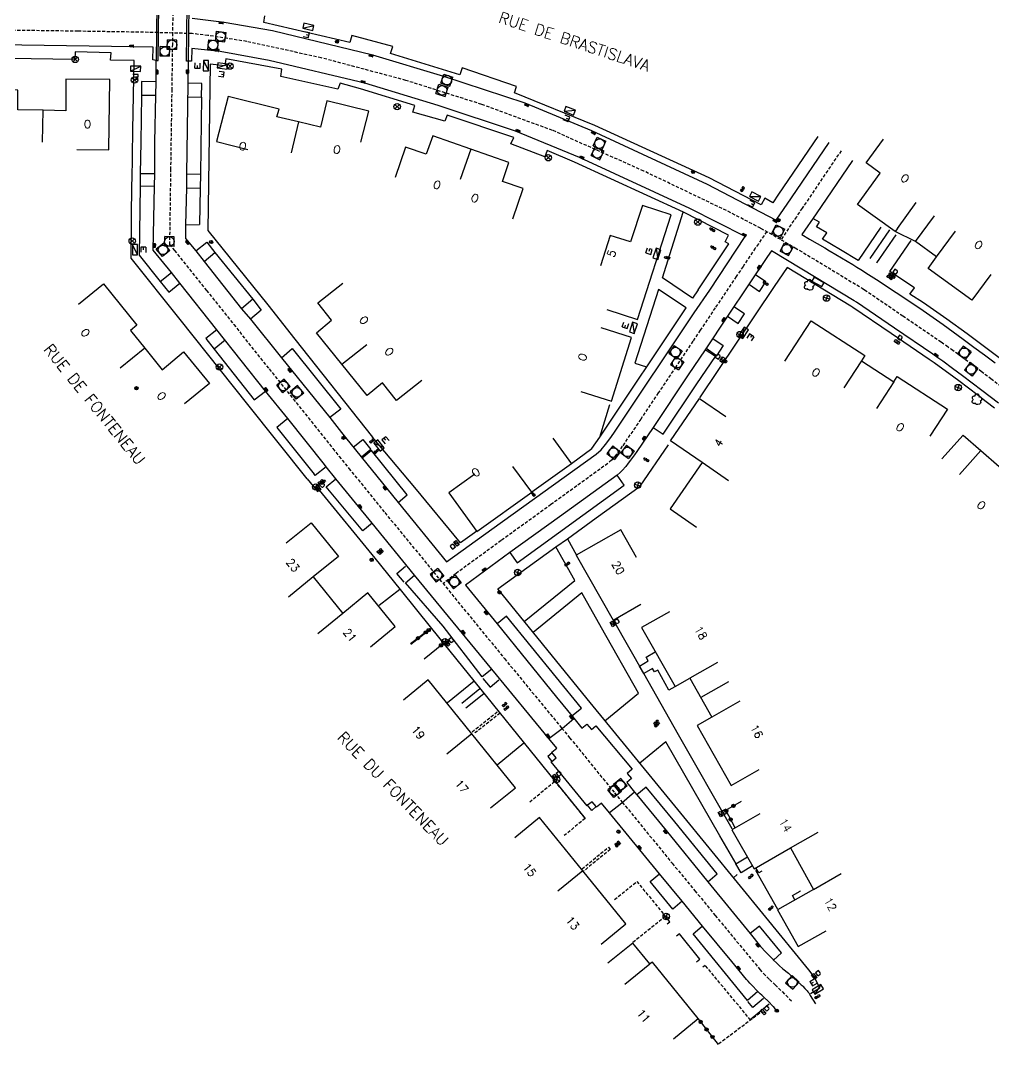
# Model space of a CAD drawing. Header units: millimetres. Extents: x 146507 to 147000, y 144298 to 145000.
# Drawn here: x 146672.9 to 146824.9, y 144417.4 to 144577.4 of the extents above; entities that cross this region are included whole.
import ezdxf
from ezdxf.enums import TextEntityAlignment as Align

# ---------------------------------------------------------------- set-up
doc = ezdxf.new("R2010")
doc.units = ezdxf.units.MM
doc.linetypes.add('DASHED', pattern=[0.75, 0.5, -0.25])
doc.layers.get('0').update_dxf_attribs({"linetype": 'CONTINUOUS'})
for name, color, linetype in [('w0001', 6, 'DASHED'), ('W0003', 5, 'CONTINUOUS'), ('W0006', 2, 'CONTINUOUS'), ('w0008', 7, 'CONTINUOUS'), ('w0014', 7, 'CONTINUOUS'), ('W0016', 2, 'CONTINUOUS'), ('W0017', 7, 'CONTINUOUS'), ('W0061', 7, 'CONTINUOUS'), ('w0100', 7, 'CONTINUOUS'), ('W0103', 1, 'CONTINUOUS'), ('W0105', 7, 'CONTINUOUS'), ('W0112', 1, 'DASHED'), ('W0113', 2, 'DASHED'), ('W0300', 7, 'CONTINUOUS'), ('w0322', 7, 'CONTINUOUS'), ('w0400', 7, 'CONTINUOUS'), ('w0420', 7, 'CONTINUOUS'), ('W0421', 7, 'CONTINUOUS'), ('W0425', 7, 'CONTINUOUS'), ('W0430', 7, 'CONTINUOUS'), ('W0432', 7, 'CONTINUOUS'), ('W0438', 7, 'CONTINUOUS'), ('w0469', 7, 'CONTINUOUS'), ('w0856', 7, 'CONTINUOUS'), ('W0989', 7, 'CONTINUOUS'), ('w0991', 7, 'CONTINUOUS'), ('W1102', 7, 'CONTINUOUS')]:
    doc.layers.add(name, color=color, linetype=linetype)
doc.styles.get("Standard").update_dxf_attribs({"font": 'romans.shx', "width": 0.85})

# ---------------------------------------------------------------- blocks, each defined once
blk = doc.blocks.new('T856')
for p, q in [((-0.125, 0), (0.125, 0)), ((0, 0.125), (0, -0.125))]:
    blk.add_line(p, q)
blk.add_ellipse((0, 0), major_axis=(-0.177, 0.177), ratio=1, start_param=3.9269908, end_param=10.2101761)
blk = doc.blocks.new('t430')
at = {"flags": 128}
for points in [[(-0.4, 2.1), (0.4, 2.1)], [(-0.4, 2.1), (-0.4, 1.3)], [(-0.4, 1.7), (0, 1.7)], [(0.8, 0.8), (-0.8, 0.8)], [(-0.8, 0.8), (-0.8, 0)], [(0.8, 0.8), (-0.8, 0)], [(-0.8, 0), (0.8, 0)], [(-0.4, 1.3), (0.4, 1.3)], [(0.8, 0), (0.8, 0.8)]]:
    blk.add_lwpolyline(points, dxfattribs=at)
blk = doc.blocks.new('T425')
for p, q in [((-0.15, 0.6), (0.15, 0.6)), ((-0.15, 0.6), (-0.15, 0.3)), ((-0.15, 0.3), (0.15, 0.3)), ((-0.15, 0.15), (0.15, 0.15)), ((-0.15, -0.15), (-0.15, 0.15)), ((0, 0.45), (0.15, 0.45)), ((0.15, 0.45), (0.15, 0.3)), ((0.15, 0.15), (0.15, -0.15)), ((0.15, -0.15), (-0.15, -0.15))]:
    blk.add_line(p, q)
blk.add_ellipse((0, 0), major_axis=(-0.106, 0.106), ratio=1, start_param=3.926991, end_param=10.210176)
blk = doc.blocks.new('t432')
at = {"flags": 128}
for points in [[(-0.4, 2.1), (-0.4, 1.3)], [(-0.39, 2.1), (0.41, 2.1)], [(0, 1.7), (0.4, 1.7)], [(0.4, 1.3), (0.4, 1.7)], [(0.8, 0.8), (-0.8, 0.8)], [(-0.8, 0.8), (-0.8, 0)], [(0.8, 0.8), (-0.8, 0)], [(-0.8, 0), (0.8, 0)], [(-0.4, 1.3), (0.4, 1.3)], [(0.8, 0), (0.8, 0.8)]]:
    blk.add_lwpolyline(points, dxfattribs=at)
blk = doc.blocks.new('T400')
for p, q in [((-0.15, 0.3), (0.15, 0.3)), ((-0.15, -0.25), (-0.15, 0.3)), ((-0.15, 0.15), (0.15, 0.15)), ((-0.15, 0), (0.15, 0)), ((0.15, 0.3), (0.15, -0.25)), ((-0.15, -0.15), (0.15, -0.15)), ((-0.15, -0.25), (-0.15, -0.3)), ((-0.15, -0.3), (0.15, -0.3)), ((0.15, -0.3), (0.15, -0.25))]:
    blk.add_line(p, q)
blk = doc.blocks.new('T420')
for p, q in [((0.75, 0.75), (-0.75, 0.75)), ((-0.75, 0.75), (-0.75, -0.75)), ((0.75, 0.75), (0.75, -0.75)), ((0.75, -0.75), (-0.75, -0.75))]:
    blk.add_line(p, q)
blk.add_ellipse((0, 0), major_axis=(-0.53, 0.53), ratio=1, start_param=3.926991, end_param=10.210176)
blk = doc.blocks.new('T469')
at = {"color": 0, "linetype": 'Continuous', "flags": 128}
for points in [[(-0.35, 0.35), (0.35, -0.35)], [(-0.35, -0.35), (0.35, 0.35)]]:
    blk.add_lwpolyline(points, dxfattribs=at)
at = {"color": 0, "linetype": 'Continuous'}
blk.add_circle((0, 0), 0.5, dxfattribs=at)
blk = doc.blocks.new('T438')
for p, q in [((-0.4, 0.2), (0.4, 0.2)), ((-0.4, -0.2), (-0.4, 0.2)), ((0.15, 1.1), (-0.3, 1.1)), ((-0.3, 1.1), (-0.3, 0.5)), ((-0.3, 0.5), (0.15, 0.5)), ((0.3, 0.65), (0.3, 0.95)), ((0.4, 0.2), (0.4, -0.2))]:
    blk.add_line(p, q)
at = {"flags": 128}
for points in [[(-0.4, -0.2), (0.4, 0.2)], [(0.4, -0.2), (-0.4, -0.2)]]:
    blk.add_lwpolyline(points, dxfattribs=at)
for centre, major_axis, start_param, end_param in [((0.15, 0.95), (0.106, -0.106), 0.785398, 2.356194), ((0.15, 0.65), (0.106, 0.106), 3.926991, 5.497787)]:
    blk.add_ellipse(centre, major_axis=major_axis, ratio=1, start_param=start_param, end_param=end_param)
blk = doc.blocks.new('T300')
for p, q in [((-0.8, 0.51), (-0.86, 0.34)), ((-0.86, 0.34), (-0.86, 0.17)), ((-0.86, 0.17), (-0.74, 0.06)), ((-0.69, 0.63), (-0.8, 0.51)), ((-0.8, -0.06), (-0.74, 0.06)), ((-0.74, 0.06), (-0.69, 0.11)), ((-0.57, 0.69), (-0.69, 0.63)), ((-0.46, 0.69), (-0.57, 0.69)), ((-0.29, 0.63), (-0.46, 0.69)), ((-0.29, 0.63), (-0.17, 0.74)), ((-0.23, 0.57), (-0.29, 0.63)), ((-0.17, 0.74), (-0.06, 0.8)), ((-0.06, 0.8), (0.06, 0.8)), ((0.06, 0.8), (0.23, 0.74)), ((0.23, 0.74), (0.34, 0.63)), ((0.34, 0.63), (0.4, 0.51)), ((0.46, 0.46), (0.34, 0.46)), ((0.4, 0.51), (0.4, 0.46)), ((0.57, 0.4), (0.46, 0.46)), ((0.57, 0.4), (0.69, 0.29)), ((0.69, 0.29), (0.74, 0.17)), ((0.74, 0.06), (0.69, -0.17)), ((0.74, 0.17), (0.74, 0.06)), ((-0.8, -0.17), (-0.8, -0.06)), ((-0.8, -0.23), (-0.8, -0.17)), ((-0.74, -0.34), (-0.8, -0.23)), ((-0.69, -0.4), (-0.74, -0.34)), ((-0.51, -0.46), (-0.69, -0.4)), ((-0.4, -0.46), (-0.51, -0.46)), ((-0.4, -0.46), (-0.34, -0.46)), ((-0.34, -0.46), (-0.34, -0.4)), ((-0.34, -0.51), (-0.34, -0.46)), ((-0.29, -0.63), (-0.34, -0.51)), ((-0.17, -0.74), (-0.29, -0.63)), ((-0.06, -0.8), (-0.17, -0.74)), ((0.06, -0.8), (-0.06, -0.8)), ((0.17, -0.74), (0.06, -0.8)), ((0.23, -0.69), (0.17, -0.74)), ((0.29, -0.46), (0.23, -0.46)), ((0.29, -0.63), (0.23, -0.69)), ((0.46, -0.4), (0.29, -0.46)), ((0.34, -0.51), (0.29, -0.63)), ((0.34, -0.51), (0.34, -0.46)), ((0.57, -0.34), (0.46, -0.4)), ((0.63, -0.29), (0.57, -0.34)), ((0.69, -0.17), (0.63, -0.29))]:
    blk.add_line(p, q)
blk = doc.blocks.new('t322o')
at = {"color": 0, "linetype": 'Continuous'}
for radius in [0.25, 0.15]:
    blk.add_circle((0, 0), radius, dxfattribs=at)

msp = doc.modelspace()

# ---------------------------------------------------------------- linework, layer by layer
at = {"layer": 'w0001'}
for points in [[(146697.89, 144658.47), (146697.85, 144655.55), (146697.68, 144643.65), (146697.48, 144628.31), (146697.35, 144617.06), (146697.12, 144603.85), (146696.89, 144590.24), (146696.76, 144582.34), (146696.65, 144575.43), (146696.63, 144573.71), (146696.54, 144566.63), (146696.46, 144561.32), (146696.35, 144554.22), (146696.26, 144547.38), (146696.18, 144542.42), (146696.98, 144541.46), (146701.94, 144535.23), (146706.21, 144529.9), (146711.74, 144522.96), (146718.85, 144514.11), (146721.72, 144510.53)], [(146788.52, 144544.93), (146783.2, 144547.69), (146770.26, 144553.87), (146756.01, 144560.22), (146744.95, 144564.28), (146733.09, 144568.04), (146719.88, 144571.56), (146708.24, 144574.11), (146702.19, 144575.05), (146699.71, 144575.34), (146696.65, 144575.43), (146693.63, 144575.51), (146692.14, 144575.55), (146681.9, 144575.71), (146669.22, 144575.89), (146652.94, 144576.16), (146636.2, 144576.45), (146628.14, 144576.58), (146624.48, 144576.48), (146614.28, 144577)], [(146801.1, 144557.05), (146795, 144548.05), (146794.12, 144546.74), (146792.88, 144544.91), (146791.73, 144543.14)], [(146788.52, 144544.93), (146788.52, 144544.93), (146788.52, 144544.93), (146789.88, 144544.21), (146791.73, 144543.14), (146793.92, 144541.89), (146804.39, 144535.56), (146804.76, 144535.32), (146810.75, 144531.25), (146816.73, 144527.17), (146817.54, 144526.61), (146818.35, 144526.03), (146819.9, 144524.9), (146821.44, 144523.76), (146822.97, 144522.61), (146824.5, 144521.45), (146825.81, 144520.44)], [(146789.48, 144544.43), (146788.17, 144542.52), (146787.68, 144541.81), (146785.77, 144538.95), (146784.72, 144537.38), (146781.41, 144532.49), (146779.1, 144529), (146777.93, 144527.27), (146775.27, 144523.3), (146772.53, 144519.21), (146769.8, 144515.12), (146767.26, 144511.38), (146766.92, 144510.89), (146765.99, 144509.64), (146765.24, 144508.7), (146764.65, 144508.19), (146755.77, 144501.76), (146748, 144496.15), (146740.94, 144491.01), (146738.92, 144489.42)], [(146721.72, 144510.53), (146722.68, 144509.3), (146724.21, 144507.42), (146729.83, 144500.51), (146736.48, 144492.4), (146748.52, 144477.7), (146757.44, 144466.86), (146758.69, 144465.35), (146765.69, 144456.75), (146766.91, 144455.27), (146774.72, 144445.73), (146778.26, 144441.44), (146781.43, 144437.58), (146788.4, 144429.16), (146788.97, 144428.53), (146789.93, 144427.56), (146790.79, 144426.74), (146791.92, 144425.63), (146791.92, 144425.63), (146791.92, 144425.63), (146793.44, 144424.15)]]:
    msp.add_lwpolyline(points, dxfattribs=at)
at = {"layer": 'W0003'}
for points in [[(146694.5, 144579.82), (146694.22, 144579.83), (146694.11, 144571.15), (146694.39, 144571.15)], [(146699.1, 144571.03), (146698.84, 144571.03), (146698.95, 144579.77), (146699.21, 144579.76)]]:
    msp.add_lwpolyline(points, close=True, dxfattribs=at)
at = {"layer": 'W0006'}
for points in [[(146694.05, 144565.65), (146691.82, 144565.66), (146691.73, 144558.4), (146691.61, 144553.51), (146693.88, 144553.47)], [(146699.02, 144565.47), (146701.2, 144565.43), (146701.08, 144557.48), (146701.02, 144553.33), (146698.83, 144553.39)], [(146693.83, 144551.45), (146691.59, 144551.51), (146691.44, 144540.73), (146694.72, 144536.63), (146696.49, 144538.04)], [(146698.85, 144551.25), (146700.98, 144551.2), (146700.88, 144545.54)], [(146698.7, 144545.48), (146700.88, 144545.54)], [(146701.59, 144539.73), (146703.27, 144541.16), (146709.19, 144533.83), (146707.44, 144532.37)], [(146704.9, 144527.43), (146703.17, 144526.06), (146709.42, 144518.13), (146711.19, 144519.5)], [(146713.7, 144524.67), (146715.34, 144526.15), (146722.93, 144516.68), (146721.22, 144515.35)], [(146771.73, 144513.82), (146773.29, 144512.75), (146778.58, 144520.62), (146781.47, 144524.9), (146779.86, 144525.96)], [(146714.65, 144515.2), (146712.97, 144513.79), (146718.79, 144506.51)], [(146731.89, 144502.1), (146733.33, 144503.29), (146727.72, 144510.2), (146726.26, 144509.03)], [(146720.66, 144507.65), (146718.96, 144506.29), (146718.79, 144506.51)], [(146727.82, 144498.87), (146726.37, 144497.67), (146720.67, 144504.53), (146722.19, 144505.78)], [(146749.37, 144494.27), (146750.48, 144492.69), (146767.19, 144504.8), (146766.09, 144506.36)], [(146746.51, 144476.05), (146745.04, 144474.85), (146738.93, 144482.75), (146733.04, 144489.54), (146734.47, 144490.75)], [(146759.05, 144468.77), (146760.54, 144469.99), (146748.81, 144484.32), (146747.36, 144483.14)], [(146780.27, 144442.86), (146781.76, 144444.08), (146775.13, 144452.2), (146770.66, 144457.6), (146769.16, 144456.41)], [(146776.25, 144439.79), (146774.79, 144438.57), (146771.27, 144442.88), (146772.71, 144444.08)], [(146788.11, 144425.71), (146786.48, 144424.32), (146777.96, 144434.72), (146779.41, 144435.93)], [(146779.42, 144435.94), (146779.42, 144435.94)], [(146790.52, 144430.62), (146791.8, 144431.73), (146788.33, 144435.93), (146786.89, 144434.76)]]:
    msp.add_lwpolyline(points, dxfattribs=at)
at = {"layer": 'w0008'}
for points in [[(146793.29, 144549.67), (146790.9, 144546.22), (146780.25, 144551.77), (146762.13, 144560.16), (146751.75, 144564.46), (146739.03, 144568.65), (146727.97, 144571.96), (146712.29, 144575.77), (146704.73, 144577.09), (146699.75, 144577.68)], [(146720.39, 144508.04), (146714.65, 144515.2), (146711.19, 144519.5), (146703.59, 144529.07), (146697.81, 144536.35), (146696.49, 144538.04), (146693.65, 144541.53), (146693.83, 144551.45), (146693.88, 144553.47), (146693.91, 144558.38), (146694.05, 144565.65), (146694.09, 144567.79), (146694.11, 144571.15), (146693.57, 144571.23), (146693.61, 144573.21), (146690.6, 144573.28), (146673.12, 144573.52), (146666.31, 144573.65)], [(146780.57, 144535.27), (146786.12, 144543.65), (146777.46, 144548.01), (146760.21, 144555.98), (146750.22, 144560.08), (146738.15, 144564.1), (146726.7, 144567.58), (146711.75, 144571.13), (146704.1, 144572.53), (146699.66, 144573), (146699.6, 144571.01), (146699.1, 144571.03), (146698.87, 144556.99), (146698.83, 144553.39), (146698.85, 144551.25), (146698.7, 144545.48), (146698.7, 144543.31), (146700.3, 144541.4), (146701.59, 144539.73), (146707.44, 144532.37), (146708.82, 144530.73), (146713.7, 144524.67), (146721.22, 144515.35), (146723.05, 144513.02)], [(146799.19, 144558.34), (146793.29, 144549.67)], [(146802.86, 144555.54), (146797.2, 144547.19), (146797.2, 144547.19), (146797.2, 144547.19), (146794.96, 144543.98), (146794.96, 144543.98), (146796.17, 144543.25), (146798.55, 144541.85), (146799.3, 144541.41), (146799.41, 144541.34), (146802.91, 144539.26), (146803.54, 144538.88), (146804.17, 144538.49), (146805.39, 144537.72), (146806.61, 144536.94), (146809.72, 144534.91), (146813.39, 144532.43), (146817.02, 144529.89), (146820.17, 144527.61), (146821.84, 144526.38), (146823.5, 144525.14), (146825.15, 144523.89)], [(146825.66, 144517.6), (146824.38, 144518.6), (146823.09, 144519.6), (146821.57, 144520.75), (146820.05, 144521.9), (146818.52, 144523.03), (146816.99, 144524.15), (146816.2, 144524.71), (146815.41, 144525.26), (146809.45, 144529.33), (146803.48, 144533.38), (146803.16, 144533.59), (146792.72, 144539.9), (146790.23, 144541.4), (146789.61, 144540.5), (146786.65, 144536.08), (146783.36, 144531.2), (146779.86, 144525.96), (146777.2, 144522.01), (146771.73, 144513.82), (146769.18, 144510.07), (146768.81, 144509.53), (146768.21, 144508.72), (146767.83, 144508.22), (146767.46, 144507.7), (146766.92, 144507.07), (146766.58, 144506.77), (146766.09, 144506.36), (146757.13, 144499.87), (146749.37, 144494.27), (146742.41, 144489.2), (146747.36, 144483.14), (146756.64, 144471.69), (146759.36, 144468.39), (146760.6, 144466.83), (146761.4, 144467.47), (146762.08, 144466.61), (146762.8, 144467.18), (146768.44, 144460.42), (146767.67, 144459.76), (146768.36, 144459), (146767.61, 144458.33), (146768.83, 144456.83), (146769.16, 144456.41), (146773.76, 144450.85), (146780.27, 144442.86), (146786.88, 144434.77), (146788.51, 144432.75), (146788.51, 144432.75), (146789.35, 144431.83), (146790.41, 144430.73), (146790.52, 144430.62), (146790.98, 144430.16), (146791.21, 144429.95), (146791.41, 144429.77), (146792.01, 144429.27), (146792.86, 144428.55), (146793.71, 144427.81), (146794.29, 144427.29), (146794.87, 144426.76), (146794.99, 144426.65), (146795.1, 144426.53), (146795.44, 144426.17), (146795.78, 144425.79), (146795.91, 144425.64), (146796.03, 144425.48), (146796.15, 144425.29), (146796.26, 144425.09), (146797.09, 144423.78)], [(146723.05, 144513.02), (146723.69, 144512.23), (146726.11, 144509.21), (146731.89, 144502.1), (146739.46, 144492.81), (146746.51, 144497.91), (146762.81, 144509.62), (146763.62, 144510.3), (146764.31, 144511.16), (146764.98, 144512.03), (146765.57, 144512.9), (146778.16, 144531.73), (146780.57, 144535.27)], [(146791.04, 144422.7), (146790.81, 144423), (146790.57, 144423.29), (146790.49, 144423.38), (146790.4, 144423.48), (146789.8, 144424.08), (146788.99, 144424.87), (146788.73, 144425.12), (146788.47, 144425.35), (146788.28, 144425.52), (146788.11, 144425.7), (146787.08, 144426.75), (146786.82, 144427.02), (146786.56, 144427.31), (146786.31, 144427.6), (146784.01, 144430.37), (146781.71, 144433.14), (146779.42, 144435.92), (146776.25, 144439.79), (146772.71, 144444.08), (146764.9, 144453.62), (146763.68, 144455.11), (146762.91, 144454.48), (146762.82, 144454.58), (146762.21, 144455.35), (146761.49, 144454.79), (146761.42, 144454.73), (146755.81, 144461.58), (146755.89, 144461.65), (146756.58, 144462.2), (146755.95, 144463), (146755.9, 144463.07), (146756.68, 144463.7), (146755.43, 144465.21), (146746.52, 144476.04), (146734.47, 144490.75), (146727.82, 144498.87), (146722.19, 144505.78), (146720.66, 144507.65), (146720.39, 144508.04)]]:
    msp.add_lwpolyline(points, dxfattribs=at)
at = {"layer": 'w0014'}
for points in [[(146791.3, 144550.24), (146790.42, 144548.92), (146789.19, 144549.65), (146788.59, 144548.61), (146780.47, 144552.79), (146762.64, 144561.01), (146750.08, 144566.07), (146750.4, 144567.1), (146741.92, 144569.97), (146741.56, 144568.91), (146730.71, 144572.25), (146731.08, 144573.31), (146724.64, 144575.07), (146724.36, 144573.94), (146710.9, 144577.07), (146711.1, 144578.13)], [(146717.69, 144505.8), (146708.43, 144517.39), (146697.85, 144530.68), (146690.17, 144540.27), (146690.3, 144552.1), (146690.35, 144552.36), (146690.45, 144560.24), (146690.64, 144571.12), (146686.99, 144571.17), (146687.06, 144572.33), (146681.44, 144572.47), (146681.39, 144571.31), (146671.12, 144571.45)], [(146778.77, 144535.3), (146783.58, 144542.5), (146782.98, 144542.82), (146783.48, 144543.86), (146776.46, 144547.43), (146759.47, 144555.27), (146755.18, 144557.09), (146754.8, 144556.11), (146749.52, 144558.11), (146749.99, 144559.11), (146739.57, 144562.58), (146739.17, 144561.66), (146734.19, 144563.08), (146734.53, 144564.13), (146726.01, 144566.73), (146722.82, 144567.61), (146722.46, 144566.66), (146713.57, 144568.63), (146713.74, 144569.79), (146705, 144571.38), (146704.85, 144570.29), (146702.54, 144570.59), (146702.17, 144544.57), (146711.54, 144532.97), (146715.78, 144527.6), (146727.89, 144512.31)], [(146694.09, 144567.79), (146691.82, 144567.85), (146691.82, 144565.66)], [(146701.2, 144565.43), (146701.24, 144567.56), (146699.04, 144567.6)], [(146797.45, 144559.28), (146791.3, 144550.24)], [(146691.61, 144553.51), (146691.59, 144551.51)], [(146701.02, 144553.33), (146700.98, 144551.2)], [(146778.77, 144535.3), (146777.9, 144533.99), (146773.18, 144537.2), (146776.43, 144547.44)], [(146803.75, 144539.9), (146800.99, 144541.57), (146798.2, 144543.25), (146798.86, 144544.23), (146797.23, 144545.15), (146797.71, 144545.86), (146796.69, 144546.46)], [(146700.3, 144541.4), (146702, 144542.78), (146703.27, 144541.16)], [(146825.05, 144516.82), (146823.77, 144517.82), (146822.49, 144518.82), (146820.98, 144519.97), (146819.46, 144521.1), (146817.94, 144522.23), (146816.41, 144523.35), (146815.63, 144523.9), (146814.85, 144524.45), (146808.89, 144528.51), (146802.93, 144532.56), (146802.64, 144532.75), (146792.66, 144538.78), (146790.66, 144535.82), (146779, 144518.42)], [(146786.77, 144536.13), (146788.35, 144535.07), (146789.35, 144536.55), (146787.7, 144537.65)], [(146825.77, 144524.7), (146824.11, 144525.96), (146822.45, 144527.2), (146820.77, 144528.44), (146817.61, 144530.72), (146813.97, 144533.27), (146811.84, 144534.66), (146812.54, 144535.62), (146808.73, 144538.16)], [(146694.72, 144536.63), (146696.07, 144534.97), (146697.81, 144536.35)], [(146763.4, 144512.32), (146776.87, 144532.48), (146772.59, 144535.38), (146768.89, 144523.86), (146770.72, 144523.31)], [(146709.19, 144533.83), (146710.48, 144532.15), (146708.82, 144530.73)], [(146783.35, 144531.2), (146785.04, 144530.06), (146786, 144531.57), (146784.35, 144532.68)], [(146703.59, 144529.07), (146701.86, 144527.71), (146703.17, 144526.06)], [(146781.04, 144527.7), (146782.65, 144526.62), (146781.65, 144525.02), (146779.99, 144526.13)], [(146758.98, 144508.2), (146762.16, 144510.54), (146763.4, 144512.32), (146764.96, 144517.38)], [(146724.9, 144510.74), (146726.37, 144511.92), (146727.63, 144510.38), (146726.17, 144509.2)], [(146744.17, 144497.61), (146741.63, 144495.77), (146734.49, 144504.46), (146727.89, 144512.31), (146727.89, 144512.31), (146727.89, 144512.31)], [(146796.31, 144425.41), (146797.76, 144426.3), (146796.91, 144427.99), (146796.03, 144429.07), (146789.33, 144437.34), (146776.05, 144453.54), (146761.43, 144471.43), (146747.45, 144488.62), (146756.51, 144495.16), (146758.35, 144496.43), (146762.85, 144499.69), (146769.69, 144504.63), (146774.11, 144511.08)], [(146717.69, 144505.8), (146719.28, 144503.83), (146719.55, 144504.02), (146728.24, 144493.38), (146732.19, 144488.48), (146737.09, 144482.43), (146761.09, 144452.72), (146761.09, 144452.72)], [(146758.35, 144496.43), (146759.76, 144493.88)], [(146751.59, 144483.5), (146759.51, 144489.91), (146756.51, 144495.16)], [(146732.82, 144489.64), (146731.68, 144491.02), (146733.03, 144492.14)], [(146764.19, 144468.01), (146769.47, 144472.33), (146763.67, 144482.52), (146760.58, 144487.98), (146752.98, 144481.77)], [(146784.13, 144451.02), (146784.08, 144451.1), (146775.67, 144465.79), (146770.26, 144475.39), (146765.59, 144483.62), (146765.52, 144483.75)], [(146745.12, 144474.61), (146746.26, 144473.24), (146747.63, 144474.39)], [(146784.68, 144445.65), (146782.16, 144450), (146773.74, 144464.7), (146769.67, 144461.37)], [(146755.95, 144463), (146755.27, 144462.42), (146755.89, 144461.65)], [(146762.82, 144454.58), (146762.14, 144453.98), (146761.49, 144454.79)], [(146774.32, 144436.58), (146773.64, 144437.47)], [(146779.03, 144430.78), (146775.86, 144434.7)], [(146788.97, 144424.62), (146787.3, 144423.19), (146786.53, 144424.12)], [(146789.86, 144423.74), (146786.91, 144421.3)]]:
    msp.add_lwpolyline(points, dxfattribs=at)
at = {"layer": 'W0016'}
for points in [[(146755.42, 144465.22), (146757.5, 144466.79), (146759.37, 144468.37)], [(146768.83, 144456.83), (146766.82, 144455.11), (146764.91, 144453.61)]]:
    msp.add_lwpolyline(points, dxfattribs=at)
at = {"layer": 'W0017'}
for points in [[(146807.29, 144545.09), (146803.75, 144539.9)], [(146808.64, 144544.7), (146805.58, 144540.21)], [(146809.63, 144543.92), (146806.61, 144539.51), (146806.61, 144539.51)], [(146808.73, 144538.16), (146812.03, 144543.02)], [(146732.16, 144488.5), (146728.91, 144485.99)], [(146737.1, 144482.42), (146733.86, 144479.89)], [(146735.97, 144477.69), (146738.96, 144480.1)], [(146772.46, 144475.9), (146771.96, 144475.62), (146771.63, 144476.14), (146770.26, 144475.39), (146769.61, 144476.54), (146770.95, 144477.36), (146770.64, 144477.93), (146772.03, 144478.74)], [(146743.76, 144474.16), (146739.62, 144470.79)], [(146741.83, 144470.76), (146744.68, 144473.05)], [(146747.38, 144461.12), (146751.52, 144464.57)], [(146787.7, 144444.65), (146791.15, 144438.58)], [(146784.31, 144443.46), (146784.86, 144443.96)], [(146773.93, 144436.29), (146774.32, 144436.58)], [(146775.86, 144434.7), (146775.4, 144434.34)], [(146778.5, 144430.35), (146779.03, 144430.78)], [(146779.87, 144429.79), (146779.5, 144429.49)]]:
    msp.add_lwpolyline(points, dxfattribs=at)
at = {"layer": 'W0061'}
msp.add_lwpolyline([(146742.49, 144470.02), (146745.29, 144472.26)], dxfattribs=at)
at = {"layer": 'w0100'}
for points in [[(146681.69, 144557.24), (146686.69, 144557.17), (146686.84, 144568.18), (146680, 144568.22), (146679.97, 144563.28), (146676.47, 144563.36), (146672.49, 144563.44), (146672.5, 144566.51), (146665.68, 144566.58), (146665.63, 144561.58)], [(146726.09, 144558.36), (146727.3, 144563.21), (146720.76, 144564.83), (146719.75, 144560.71), (146716.36, 144561.55), (146712.95, 144562.36), (146713.3, 144563.54), (146705.35, 144565.53), (146703.55, 144558.47), (146708.4, 144557.24)], [(146749.81, 144546.39), (146751.44, 144551.12), (146748.2, 144552.23), (146749.19, 144555.18), (146743.24, 144557.28), (146737.33, 144559.35), (146736.27, 144556.49), (146733.06, 144557.6), (146731.43, 144552.87)], [(146809.91, 144544.91), (146809.55, 144544.41), (146803.67, 144548.66), (146807.19, 144553.53), (146804.99, 144555.15), (146807.71, 144558.85)], [(146764.51, 144532.22), (146769.27, 144530.68), (146774.55, 144547.02), (146770.07, 144548.48), (146768.2, 144542.8), (146765.01, 144543.81), (146763.5, 144539.05)], [(146824.47, 144537.69), (146821.49, 144533.68), (146814.68, 144538.65), (146815.99, 144540.47)], [(146681.97, 144533.08), (146685.85, 144536.23), (146691.09, 144529.79), (146690.11, 144528.97), (146692.35, 144526.2), (146695.06, 144522.84), (146698.37, 144525.62), (146702.41, 144520.66), (146698.53, 144517.5)], [(146735.59, 144521.14), (146731.66, 144518.04), (146729.44, 144520.8), (146727.06, 144518.8), (146719.13, 144528.61), (146721.51, 144530.55), (146719.35, 144533.27), (146723.28, 144536.37)], [(146760.45, 144519.41), (146765.21, 144517.9), (146768.37, 144527.87), (146763.61, 144529.38)], [(146792.33, 144524.15), (146796.44, 144530.47), (146804.8, 144525.04), (146804.26, 144524.21)], [(146809.33, 144520.96), (146809.86, 144521.76), (146817.7, 144516.66), (146814.98, 144512.46)], [(146779.38, 144508.33), (146774.43, 144511.73), (146778.98, 144518.35), (146783.11, 144515.52)], [(146822.93, 144510.21), (146831.5, 144502.72)], [(146743.88, 144506.53), (146739.82, 144503.62), (146744.21, 144497.56), (146752.77, 144503.69)], [(146714.43, 144495.77), (146718.3, 144498.93), (146722.56, 144493.68), (146722.56, 144493.68), (146718.63, 144490.47)], [(146769.15, 144493.48), (146766.67, 144497.82), (146759.7, 144493.84), (146765.48, 144483.73), (146769.82, 144486.2)], [(146727.57, 144479.57), (146731.44, 144482.74), (146727.19, 144488), (146723.24, 144484.76)], [(146774.28, 144485.03), (146769.94, 144482.56), (146775.16, 144473.35), (146777.46, 144474.65)], [(146743.41, 144465.95), (146736.6, 144474.37), (146732.72, 144471.22)], [(146780.91, 144468.57), (146778.62, 144467.27), (146783.94, 144457.9), (146788.29, 144460.37)], [(146746.33, 144454.38), (146750.21, 144457.53), (146743.41, 144465.95)], [(146760.74, 144444.56), (146754, 144452.87), (146750.12, 144449.71)], [(146788.39, 144453.45), (146784.05, 144450.97), (146787.5, 144444.89), (146793.18, 144448.13)], [(146763.6, 144433.1), (146767.48, 144436.25), (146760.75, 144444.55)], [(146796.77, 144441.66), (146791.16, 144438.47), (146794.39, 144432.73), (146798.74, 144435.2)], [(146774.89, 144418.33), (146778.77, 144421.48), (146771.61, 144430.31), (146771.22, 144430)]]:
    msp.add_lwpolyline(points, dxfattribs=at)
at = {"layer": 'W0103'}
for points in [[(146815.99, 144540.47), (146812.74, 144542.84), (146809.55, 144544.41)], [(146804.26, 144524.21), (146809.33, 144520.96)], [(146756.04, 144512.16), (146758.97, 144508.11), (146752.77, 144503.69)], [(146816.83, 144508.91), (146820.17, 144512.62), (146822.93, 144510.21)], [(146779.38, 144508.33), (146774.39, 144501.09), (146778.51, 144498.25)], [(146718.63, 144490.47), (146723.24, 144484.76)], [(146777.46, 144474.65), (146780.91, 144468.57)], [(146793.18, 144448.13), (146796.77, 144441.66)], [(146771.22, 144430), (146768.58, 144433.23), (146764.68, 144430.11)]]:
    msp.add_lwpolyline(points, dxfattribs=at)
at = {"layer": 'W0105'}
for points in [[(146775.14, 144473.3), (146774.21, 144472.77), (146774.21, 144472.77), (146772.46, 144475.9)], [(146787.23, 144445.35), (146785.46, 144444.26), (146784.65, 144445.64), (146786.45, 144446.75)], [(146788.69, 144444.5), (146788.22, 144444.23), (146787.76, 144445.04)], [(146793.86, 144440), (146793.51, 144440.72), (146794.71, 144441.4), (146794.71, 144441.41), (146794.7, 144441.4)]]:
    msp.add_lwpolyline(points, dxfattribs=at)
at = {"layer": 'W0112'}
for points in [[(146743.46, 144466.27), (146747.53, 144469.49), (146747.82, 144469.17), (146743.86, 144466.07)], [(146756.34, 144458.57), (146761.1, 144452.73), (146757.84, 144450.05)], [(146760.63, 144444.87), (146764.74, 144448.24), (146764.74, 144448.24), (146765.03, 144447.9), (146760.92, 144444.54)], [(146765.71, 144440.07), (146769.18, 144442.89), (146773.64, 144437.47)], [(146768.57, 144433.4), (146773.64, 144437.47)], [(146788.38, 144422.31), (146782.02, 144417.53)]]:
    msp.add_lwpolyline(points, dxfattribs=at)
at = {"layer": 'W0113'}
for points in [[(146756.33, 144458.46), (146752.33, 144455.17)], [(146786.96, 144421.24), (146779.86, 144429.8)]]:
    msp.add_lwpolyline(points, dxfattribs=at)
at = {"layer": 'w0322'}
for points in [[(146736.61, 144482.12), (146733.82, 144479.99)], [(146784.54, 144451.25), (146783.09, 144454.02), (146785.55, 144455.42)], [(146781.95, 144417.42), (146778.75, 144421.46)]]:
    msp.add_lwpolyline(points, dxfattribs=at)
at = {"layer": 'W0421'}
msp.add_lwpolyline([(146798.42, 144536.43), (146796.88, 144537.27), (146796.53, 144536.66), (146798.08, 144535.82), (146798.38, 144536.37)], close=True, dxfattribs=at)
at = {"layer": 'W1102'}
for points in [[(146676.37, 144558.36), (146676.47, 144563.36)], [(146716.36, 144561.55), (146715.18, 144556.7)], [(146743.24, 144557.28), (146741.58, 144552.57)], [(146809.91, 144544.91), (146812.84, 144548.96)], [(146812.74, 144542.84), (146815.67, 144546.89)], [(146815.99, 144540.47), (146818.94, 144544.5)], [(146692.35, 144526.2), (146688.46, 144523.06)], [(146723.09, 144523.7), (146727.02, 144526.8)], [(146804.26, 144524.21), (146801.54, 144520.01)], [(146809.33, 144520.96), (146806.61, 144516.77)], [(146822.93, 144510.21), (146819.59, 144506.49)], [(146783.5, 144505.49), (146779.38, 144508.33)], [(146752.77, 144503.69), (146749.83, 144507.74)], [(146718.63, 144490.47), (146714.76, 144487.3)], [(146723.24, 144484.76), (146719.37, 144481.59)], [(146781.81, 144477.11), (146777.46, 144474.65)], [(146783.53, 144474.08), (146779.18, 144471.61)], [(146785.25, 144471.04), (146780.91, 144468.57)], [(146743.41, 144465.95), (146739.53, 144462.79)], [(146793.18, 144448.13), (146797.52, 144450.61)], [(146760.75, 144444.55), (146756.87, 144441.4)], [(146796.77, 144441.66), (146801.12, 144444.14)], [(146767.33, 144426.85), (146771.22, 144430)]]:
    msp.add_lwpolyline(points, dxfattribs=at)

# ---------------------------------------------------------------- block references
at = {"layer": 'W0300', "rotation": 298.138778325117}
for p in [(146796.1, 144535.96), (146822.29, 144518.09)]:
    msp.add_blockref('T300', p, dxfattribs=at)
at = {"layer": 'w0322'}
for p, rotation in [((146735.01, 144480.9), 217.3536202813318), ((146736.21, 144481.81), 217.3536202813318), ((146783.15, 144453.91), 117.7092651718792), ((146784.28, 144454.7), 29.61745320207417), ((146783.84, 144452.58), 117.7092651718792), ((146779.15, 144420.95), 128.3477888415352), ((146780.08, 144419.77), 128.3477888415352), ((146781.01, 144418.6), 128.3477888415352)]:
    msp.add_blockref('t322o', p, dxfattribs=dict(at, rotation=rotation))
at = {"layer": 'w0400'}
for p, rotation in [((146704.27, 144577.03), 83.2067691032401), ((146690.28, 144573.4), 89.21513243954172), ((146703.62, 144572.74), 83.89090753880797), ((146727.69, 144571.91), 76.31837840415122), ((146694.23, 144569.31), 180.3829075873649), ((146698.98, 144569.39), 359.0787806468655), ((146726.43, 144567.79), 76.64508619088083), ((146752, 144564.21), 67.44874938258691), ((146750.61, 144560.14), 67.72941147929656), ((146762.42, 144559.84), 65.17028916696869), ((146760.6, 144555.99), 65.1760967785223), ((146790.8, 144546.1), 62.46200129830947), ((146785.96, 144543.89), 63.26071352317028), ((146693.82, 144542.22), 178.9843652544666), ((146699.01, 144542.72), 219.9400050004174), ((146788.32, 144538.81), 326.2108791523956), ((146782.78, 144530.65), 326.2294424403057), ((146815.94, 144525.12), 235.2524733201357), ((146714.99, 144522.74), 218.8139506129791), ((146711.26, 144519.73), 218.4655302316881), ((146770.36, 144512.14), 325.8101462534942), ((146729.84, 144504.35), 39.10690634340375), ((146725.92, 144501.47), 39.13969649783134), ((146745.34, 144491.6), 306.2592317319038), ((146745.66, 144484.9), 39.18964492382102), ((146742.04, 144481.81), 39.31973095067994), ((146758.99, 144468.57), 39.4127847204888), ((146755.28, 144465.61), 39.44519213380103), ((146773.66, 144450.69), 39.16063794828018), ((146769.57, 144448.19), 39.33356330796474), ((146788.08, 144432.95), 41.5049107084921), ((146785.05, 144429.36), 39.77560895411968)]:
    msp.add_blockref('T400', p, dxfattribs=dict(at, rotation=rotation))
at = {"layer": 'w0420'}
for p, rotation in [((146704.19, 144574.88), 173.2067477950141), ((146696.59, 144573.6), 269.2704855263752), ((146702.99, 144573.55), 173.8908862304573), ((146695.46, 144572.55), 269.2704855263752), ((146739.51, 144568.06), 161.7923251031164), ((146738.76, 144566.48), 161.7923251031164), ((146763.36, 144558.15), 155.1702678581513), ((146763.03, 144556.64), 155.1760754698113), ((146791.29, 144544.47), 152.461979990483), ((146696.17, 144542.87), 268.9843439455565), ((146695.18, 144541.56), 309.0831231834904), ((146792.58, 144541.67), 152.461979990483), ((146775.22, 144525.6), 56.16344051514121), ((146820.34, 144525.48), 323.4982451998893), ((146775.47, 144523.86), 56.16344051514118), ((146821.4, 144522.89), 323.1117396494797), ((146713.98, 144520.3), 308.908334826274), ((146716.09, 144519.29), 308.908334826274), ((146765.55, 144509.88), 51.68181364667942), ((146767.72, 144510), 53.24258316563157), ((146737.98, 144490.72), 38.21581129352117), ((146740.68, 144489.67), 38.21581129352117), ((146766.6, 144457.92), 309.1562930501455), ((146765.71, 144457.08), 309.1562930501455), ((146793.49, 144427.12), 138.2588096570027)]:
    msp.add_blockref('T420', p, dxfattribs=dict(at, rotation=rotation))
at = {"layer": 'W0425'}
for p, rotation in [((146785.6, 144550.85), 332.3150755568084), ((146781.17, 144544.59), 56.21087915208821), ((146781.34, 144541.78), 56.21087915283302), ((146774.15, 144540.27), 72.08541495484828), ((146808.46, 144537.39), 325.8010111447301), ((146808.86, 144537.11), 325.8010111447301), ((146789.51, 144536.2), 56.21087915283302), ((146727.64, 144511.56), 309.2513365826732), ((146728.31, 144509.93), 309.1396964978189), ((146770.84, 144508.66), 55.22952430141849), ((146719.63, 144505.18), 309.2513365826732), ((146720.01, 144505.11), 309.2513365826732), ((146753.11, 144503.22), 35.83134053750197), ((146728.79, 144494.39), 309.3416251641877), ((146729.04, 144494.16), 309.3416251641877), ((146758.13, 144492.35), 299.7155779265784), ((146748.36, 144470.37), 309.4493021800797), ((146748.64, 144469.81), 309.4493021800797), ((146772.03, 144467.62), 309.1562930501455), ((146772.18, 144467.23), 309.1562930501455), ((146765.97, 144448.7), 309.3335633080362), ((146766.06, 144448.48), 309.3335633080362), ((146786.82, 144443.52), 309.3772796377175), ((146789.98, 144438.59), 309.6334760225711), ((146797.21, 144424.78), 298.138778325117)]:
    msp.add_blockref('T425', p, dxfattribs=dict(at, rotation=rotation))
at = {"layer": 'W0430'}
for p, rotation in [((146717.95, 144576.81), 166.9143783804983), ((146702.27, 144570.32), 89.18014723023005), ((146704.51, 144570.66), 172.6370092364667), ((146690.89, 144570.24), 179.2354881913616), ((146758.86, 144563.66), 158.0353694793148), ((146787.85, 144550.26), 152.744468274531), ((146690.39, 144541.59), 269.3467907204881), ((146769.03, 144529.26), 72.08541495484828), ((146785.5, 144528.81), 236.7), ((146728.61, 144510.74), 309.1396964978189), ((146797.67, 144425.71), 31.59935388677498)]:
    msp.add_blockref('t430', p, dxfattribs=dict(at, rotation=rotation))
at = {"layer": 'W0432', "rotation": 72.08541495484828}
msp.add_blockref('t432', (146772.71, 144540.82), dxfattribs=at)
at = {"layer": 'W0438'}
for p, rotation in [((146809.12, 144537.48), 325.8010111447301), ((146809.85, 144527.18), 325.6963125494402), ((146782.52, 144524.43), 55.75846454791778), ((146719.43, 144504.32), 309.2513365826732), ((146741.03, 144495.73), 129.3927911542386), ((146765.37, 144483.11), 299.5478460292429), ((146739.59, 144480.07), 309.3165760913056), ((146756.41, 144459.22), 309.1562930501455), ((146782.25, 144453.42), 298.138778325117), ((146796.89, 144428.06), 308.1764229384885), ((146788.93, 144422.5), 315.2517263633409)]:
    msp.add_blockref('T438', p, dxfattribs=dict(at, rotation=rotation))
at = {"layer": 'w0469'}
for p in [(146681.46, 144571.31), (146705.63, 144570.26), (146690.72, 144568.09), (146731.75, 144563.93), (146755.36, 144555.95), (146778.71, 144545.9), (146690.36, 144542.93), (146703.99, 144523.26)]:
    msp.add_blockref('T469', p, dxfattribs=at)
at = {"layer": 'w0469', "rotation": 298.138778325117}
for p in [(146798.82, 144534.03), (146785.31, 144528.33), (146819.39, 144520.05), (146719.04, 144504.52), (146769.32, 144504.81), (146750.58, 144491.16), (146739.23, 144480.34), (146756.65, 144458.83), (146773.78, 144437.42)]:
    msp.add_blockref('T469', p, dxfattribs=at)
at = {"layer": 'w0856'}
for p in [(146722.35, 144574.09), (146777.99, 144553.73), (146791.3, 144546.19), (146702.68, 144542.78), (146691.02, 144519.94), (146723.36, 144512.19), (146791.04, 144422.7)]:
    msp.add_blockref('T856', p, dxfattribs=at)
at = {"layer": 'w0856', "rotation": 298.138778325117}
for p in [(146782.98, 144524.14), (146727.76, 144493.14), (146747.73, 144488.06), (146736.66, 144482.15), (146738.59, 144479.77), (146766.32, 144450.66)]:
    msp.add_blockref('T856', p, dxfattribs=at)

# ---------------------------------------------------------------- texts
at = {"layer": 'W0989'}
for s, rotation, p in [('RUE DE BRASTISLAVA', 341.7923, (146747.73, 144577.95)), ('RUE DE FONTENEAU', 309.0831, (146677.11, 144526.51)), ('RUE DU FONTENEAU', 313.9522, (146722.89, 144465.89))]:
    msp.add_text(s, height=1.75, rotation=rotation, dxfattribs=at).set_placement(p, align=Align.MIDDLE_LEFT)
at = {"layer": 'w0991'}
for s, rotation, p in [('O', 359.6852, (146683.38, 144561.2)), ('O', 345.9543, (146707.62, 144557.75)), ('O', 346.056, (146722.34, 144557.23)), ('O', 340.7462, (146737.97, 144551.71)), ('O', 340.5754, (146743.89, 144549.63)), ('5', 72.0854, (146765.25, 144541)), ('O', 308.9569, (146726.55, 144530.56)), ('O', 309.1096, (146683.04, 144528.6)), ('O', 308.9569, (146730.52, 144525.65)), ('O', 309.1411, (146694.96, 144518.72))]:
    msp.add_text(s, height=1.25, rotation=rotation, dxfattribs=at).set_placement(p, align=Align.MIDDLE_CENTER)
for s, rotation, p in [('O', 324.4335, (146810.71, 144552.21)), ('O', 324.4335, (146822.21, 144541.82)), ('O', 251.1811, (146760.12, 144525)), ('O', 324.4335, (146796.81, 144521.89)), ('O', 324.4335, (146809.96, 144513.34)), ('4', 56.36, (146782.48, 144511.07)), ('O', 37.44, (146744.41, 144506.31)), ('O', 319.2561, (146822.6, 144501.2)), ('23', 309.2705, (146714.99, 144491.9)), ('20', 299.7391, (146765.74, 144491.59)), ('18', 299.7391, (146778.64, 144481.41)), ('21', 309.2705, (146723.88, 144480.97)), ('19', 309.2705, (146734.56, 144465.76)), ('16', 298.1388, (146787.37, 144466.04)), ('17', 309.2705, (146741.36, 144457.34)), ('14', 298.1388, (146791.87, 144451.38)), ('15', 309.2705, (146751.94, 144444.3)), ('12', 298.1388, (146798.87, 144439.04)), ('13', 309.2705, (146758.68, 144435.99)), ('11', 309.2705, (146769.76, 144421.49))]:
    msp.add_text(s, height=1.25, rotation=rotation, dxfattribs=at).set_placement(p, align=Align.CENTER)

doc.saveas('drawing.dxf')
